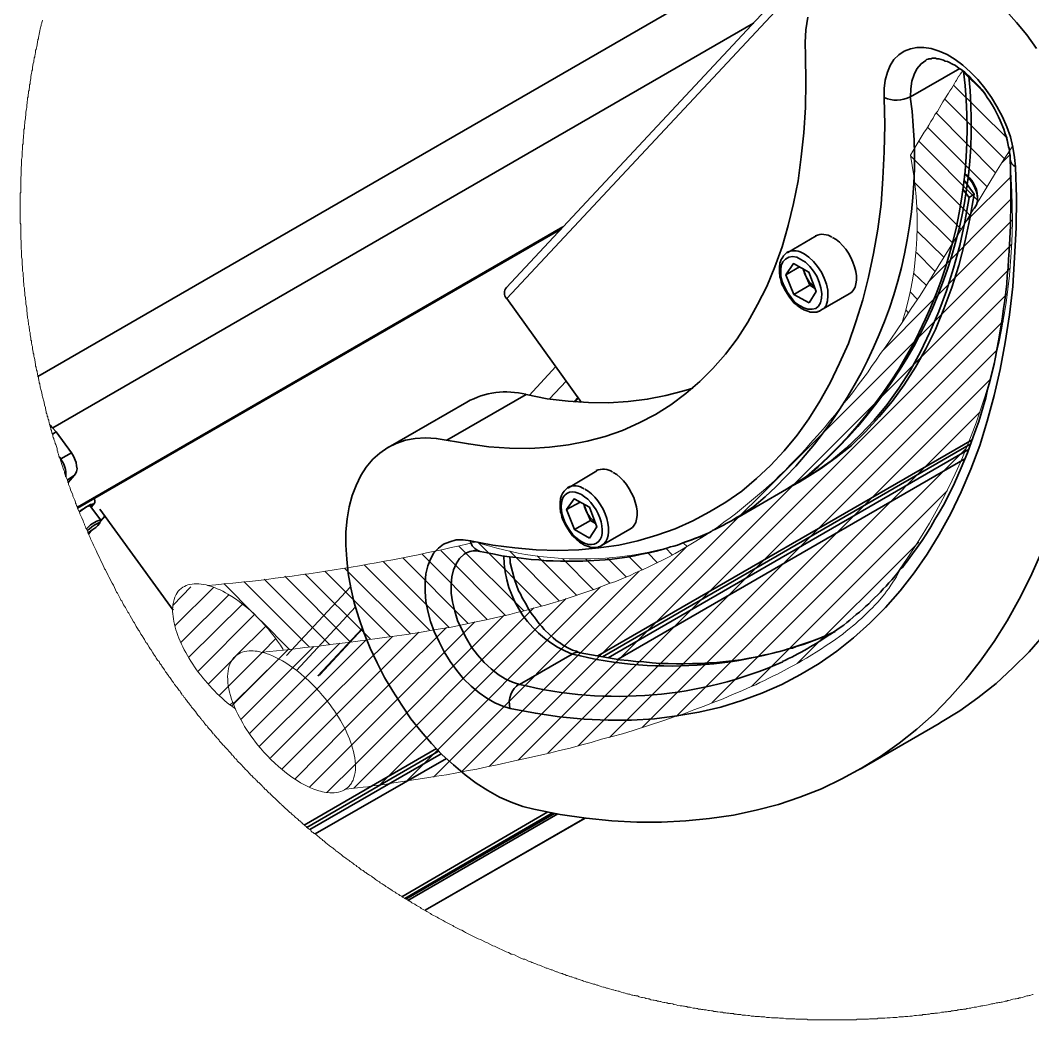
# Model space of a CAD drawing. Header units: feet. Extents: x -12372 to 90117, y -14865 to 4121.
# Drawn here: x -186.4 to -174.95, y 43.76 to 55.07 of the extents above; entities that cross this region are included whole.
import ezdxf

# ---------------------------------------------------------------- set-up
doc = ezdxf.new("R2010")
doc.units = ezdxf.units.FT
doc.header["$MEASUREMENT"] = 0
for name, color, linetype in [('PDF_0', 7, 'Continuous'), ('PDF_Ediciones', 1, 'Continuous'), ('PDF_PV wires', 7, 'Continuous')]:
    doc.layers.add(name, color=color, linetype=linetype)

msp = doc.modelspace()

# ---------------------------------------------------------------- linework, layer by layer
at = {"layer": 'PDF_0', "color": 8, "lineweight": 35, "true_color": 0x7f7f7f}
for points in [[(-186.205, 51.044), (-177.133, 56.283)], [(-186.036, 50.464), (-178.108, 55.039)], [(-176.158, 54.623), (-176.158, 54.618), (-176.211, 54.581), (-176.258, 54.523), (-176.29, 54.46), (-176.316, 54.386), (-176.327, 54.296), (-176.332, 54.207), (-175.773, 54.528)], [(-185.757, 49.563), (-180.264, 52.736)], [(-180.343, 51.155), (-180.644, 50.828)], [(-180.227, 50.991), (-180.417, 50.791)], [(-180.096, 50.807), (-180.138, 50.759)], [(-179.816, 47.871), (-175.647, 50.28)], [(-179.637, 47.845), (-175.715, 50.111)], [(-185.567, 49.663), (-185.572, 49.663)], [(-185.735, 49.516), (-185.714, 49.531), (-185.672, 49.558), (-185.635, 49.579), (-185.609, 49.595), (-185.588, 49.6), (-185.577, 49.6), (-185.583, 49.589), (-185.598, 49.568), (-185.604, 49.563)], [(-185.446, 49.463), (-185.498, 49.405)], [(-185.598, 49.299), (-185.635, 49.263)], [(-182.668, 48.662), (-183.39, 47.887)], [(-182.61, 48.435), (-183.279, 47.718)], [(-182.536, 48.193), (-183.037, 47.655)], [(-183.163, 45.942), (-181.666, 46.806)], [(-183.068, 45.868), (-181.582, 46.722)], [(-182.051, 45.135), (-180.38, 46.105)], [(-182.041, 45.13), (-180.359, 46.1)], [(-182.019, 45.114), (-180.322, 46.095)], [(-181.824, 45.004), (-180.017, 46.047)]]:
    msp.add_lwpolyline(points, dxfattribs=at)
at = {"layer": 'PDF_0', "lineweight": 35}
for points in [[(-180.904, 51.924, -0.350253), (-180.902, 52.051), (-177.487, 55.709)], [(-175.723, 53.341, -0.249137), (-175.573, 53.079), (-175.573, 53.047)], [(-177.471, 52.077), (-177.518, 52.188), (-177.544, 52.262, 0.056674), (-177.522, 52.193, 0.131669), (-177.411, 52.051)], [(-182.241, 50.238), (-181.35, 50.754, -0.186905), (-180.683, 50.842)], [(-179.953, 49.415), (-180.001, 49.526), (-180.027, 49.6, 0.056674), (-180.005, 49.531, 0.131742), (-179.894, 49.39)], [(-178.578, 49.294), (-178.614, 49.273), (-178.657, 49.257), (-178.73, 49.226), (-178.773, 49.21), (-178.81, 49.194), (-178.889, 49.168), (-178.968, 49.136), (-179.01, 49.125), (-179.047, 49.115), (-179.089, 49.099), (-179.126, 49.089), (-179.21, 49.068), (-179.289, 49.046), (-179.373, 49.031), (-179.453, 49.015), (-179.537, 48.999), (-179.706, 48.978), (-179.785, 48.967), (-180.038, 48.952), (-180.291, 48.952), (-180.375, 48.957), (-180.454, 48.957), (-180.538, 48.967), (-180.623, 48.973), (-180.791, 48.994), (-180.87, 49.004), (-180.955, 49.015), (-181.039, 49.031), (-181.118, 49.046), (-181.202, 49.062, 0.205258), (-181.355, 49.046)]]:
    msp.add_lwpolyline(points, format="xyb", dxfattribs=at)
for points in [[(-180.053, 50.749), (-180.897, 51.924), (-177.481, 55.582), (-177.381, 55.44)], [(-175.246, 55.182), (-175.13, 55.05), (-175.014, 54.908), (-174.904, 54.755)], [(-174.851, 49.046), (-174.972, 48.778), (-175.099, 48.525), (-175.236, 48.277), (-175.383, 48.045), (-175.542, 47.824), (-175.705, 47.613), (-175.884, 47.412), (-176.063, 47.228), (-176.258, 47.054), (-176.459, 46.896), (-176.67, 46.743), (-176.886, 46.611), (-177.107, 46.49), (-177.339, 46.379), (-177.581, 46.284), (-177.824, 46.2), (-178.077, 46.137), (-178.335, 46.079), (-178.604, 46.042), (-178.873, 46.016), (-179.147, 46), (-179.426, 46), (-179.711, 46.016), (-180.001, 46.047), (-180.296, 46.089), (-180.591, 46.147), (-180.718, 46.179), (-180.849, 46.227), (-180.981, 46.284), (-181.113, 46.358), (-181.245, 46.443), (-181.371, 46.537), (-181.503, 46.648), (-181.629, 46.764), (-181.751, 46.891), (-181.867, 47.028), (-181.983, 47.17), (-182.088, 47.323), (-182.188, 47.481), (-182.283, 47.639), (-182.367, 47.802), (-182.446, 47.971), (-182.515, 48.145), (-182.573, 48.314), (-182.626, 48.482), (-182.663, 48.651), (-182.694, 48.815), (-182.71, 48.978), (-182.721, 49.136), (-182.721, 49.284), (-182.705, 49.431), (-182.684, 49.568), (-182.647, 49.695), (-182.605, 49.811), (-182.552, 49.921), (-182.489, 50.016), (-182.415, 50.106), (-182.336, 50.174), (-182.246, 50.238), (-182.151, 50.285), (-182.046, 50.322), (-181.935, 50.343), (-181.819, 50.348), (-181.698, 50.343), (-181.334, 50.28), (-181.102, 50.248), (-180.87, 50.232), (-180.639, 50.227), (-180.417, 50.243), (-180.201, 50.269), (-179.99, 50.311), (-179.785, 50.364), (-179.59, 50.433), (-179.4, 50.517), (-179.215, 50.612), (-179.041, 50.723), (-178.873, 50.849), (-178.715, 50.986), (-178.567, 51.134), (-178.425, 51.297), (-178.293, 51.471), (-178.172, 51.656), (-178.061, 51.856), (-177.956, 52.061), (-177.866, 52.283), (-177.782, 52.509), (-177.713, 52.752), (-177.655, 53), (-177.602, 53.258), (-177.566, 53.527), (-177.539, 53.801), (-177.518, 54.085), (-177.513, 54.375), (-177.518, 54.67), (-177.523, 54.823), (-177.513, 54.966), (-177.492, 55.108)], [(-176.158, 54.623), (-176.148, 54.628), (-176.132, 54.634), (-176.121, 54.639), (-176.095, 54.639), (-176.084, 54.644), (-176.048, 54.644), (-176.032, 54.639), (-176.011, 54.639), (-175.984, 54.628), (-175.958, 54.623), (-175.937, 54.612), (-175.911, 54.607), (-175.889, 54.597), (-175.863, 54.581), (-175.821, 54.56), (-175.779, 54.528), (-175.758, 54.518), (-175.715, 54.486), (-175.679, 54.449), (-175.658, 54.433), (-175.626, 54.396), (-175.552, 54.323), (-175.52, 54.286), (-175.489, 54.244), (-175.462, 54.201), (-175.431, 54.159), (-175.405, 54.117), (-175.378, 54.07), (-175.357, 54.027), (-175.336, 53.98), (-175.315, 53.938), (-175.273, 53.843), (-175.257, 53.79), (-175.241, 53.743), (-175.236, 53.722), (-175.22, 53.643), (-175.215, 53.622), (-175.209, 53.595), (-175.209, 53.569), (-175.204, 53.542), (-175.204, 53.495), (-175.199, 53.4), (-175.199, 53.305), (-175.194, 53.21), (-175.194, 52.931), (-175.199, 52.836), (-175.199, 52.747), (-175.215, 52.462), (-175.22, 52.372), (-175.225, 52.277), (-175.236, 52.183), (-175.241, 52.093), (-175.262, 51.903), (-175.278, 51.814), (-175.289, 51.719), (-175.304, 51.629), (-175.32, 51.534), (-175.336, 51.445), (-175.352, 51.35), (-175.368, 51.26), (-175.389, 51.165), (-175.431, 50.986), (-175.457, 50.897), (-175.478, 50.802), (-175.557, 50.533), (-175.589, 50.443), (-175.621, 50.359), (-175.684, 50.18), (-175.758, 50.011), (-175.795, 49.921), (-175.831, 49.837), (-175.916, 49.668), (-175.958, 49.589), (-176.005, 49.505), (-176.053, 49.426), (-176.1, 49.342), (-176.148, 49.263), (-176.2, 49.189), (-176.253, 49.11), (-176.306, 49.036), (-176.337, 48.994), (-176.364, 48.957), (-176.395, 48.92), (-176.422, 48.883), (-176.453, 48.851), (-176.48, 48.815), (-176.543, 48.741), (-176.575, 48.709), (-176.606, 48.672), (-176.638, 48.641), (-176.67, 48.604), (-176.701, 48.572), (-176.738, 48.54), (-176.77, 48.504), (-176.801, 48.472), (-176.838, 48.44), (-176.87, 48.409), (-176.907, 48.377), (-176.944, 48.351), (-177.017, 48.287), (-177.049, 48.261), (-177.086, 48.229), (-177.128, 48.203), (-177.239, 48.124)], [(-175.742, 53.168), (-175.668, 53.068), (-175.715, 52.794), (-175.773, 52.525), (-175.842, 52.267), (-175.921, 52.014), (-176.011, 51.777), (-176.111, 51.545), (-176.216, 51.323), (-176.332, 51.113), (-176.464, 50.912), (-176.596, 50.728), (-176.743, 50.549), (-176.896, 50.385), (-177.06, 50.232), (-177.228, 50.09), (-177.407, 49.964), (-177.592, 49.848), (-177.66, 49.811)], [(-175.61, 53.105), (-175.726, 53.268)], [(-175.668, 53.068), (-175.61, 53.105), (-175.658, 52.826), (-175.715, 52.562), (-175.784, 52.299), (-175.863, 52.051), (-175.953, 51.808), (-176.048, 51.576), (-176.158, 51.355), (-176.274, 51.15), (-176.401, 50.949), (-176.538, 50.759), (-176.685, 50.586), (-176.838, 50.417), (-176.996, 50.264), (-177.17, 50.127), (-177.349, 50), (-177.529, 49.885), (-177.587, 49.853)], [(-180.28, 52.715), (-185.757, 49.552)], [(-177.023, 51.977), (-177.344, 51.793), (-177.36, 51.782), (-177.365, 51.782), (-177.371, 51.777), (-177.381, 51.777), (-177.386, 51.771), (-177.465, 51.771), (-177.481, 51.777), (-177.492, 51.782), (-177.539, 51.798), (-177.55, 51.803), (-177.566, 51.814), (-177.576, 51.819), (-177.587, 51.829), (-177.602, 51.84), (-177.613, 51.845), (-177.624, 51.856), (-177.65, 51.877), (-177.671, 51.903), (-177.687, 51.924), (-177.708, 51.951), (-177.755, 52.03), (-177.766, 52.056), (-177.782, 52.082), (-177.792, 52.114), (-177.797, 52.14), (-177.808, 52.172), (-177.808, 52.188), (-177.813, 52.204), (-177.813, 52.293), (-177.808, 52.309), (-177.808, 52.325), (-177.797, 52.357), (-177.792, 52.367), (-177.782, 52.383), (-177.776, 52.393), (-177.766, 52.409), (-177.729, 52.446), (-177.718, 52.446), (-177.397, 52.636)], [(-177.74, 52.193), (-177.587, 52.283)], [(-177.65, 51.972), (-177.471, 52.077), (-177.413, 52.04)], [(-181.577, 50.322), (-180.681, 50.839), (-180.443, 50.791), (-180.206, 50.765), (-179.974, 50.749), (-179.748, 50.744), (-179.526, 50.759), (-179.31, 50.786), (-179.099, 50.828), (-178.894, 50.881), (-178.794, 50.912)], [(-180.09, 50.802), (-180.132, 50.754)], [(-186.068, 50.491), (-186.041, 50.464), (-185.999, 50.417), (-186.041, 50.391)], [(-185.825, 50.18), (-185.999, 50.417)], [(-179.869, 47.882), (-175.631, 50.327)], [(-179.753, 47.86), (-175.668, 50.222)], [(-185.872, 49.874), (-185.793, 49.921), (-185.778, 49.942), (-185.767, 49.969), (-185.762, 50), (-185.767, 50.032), (-185.772, 50.069), (-185.804, 50.143), (-185.825, 50.18), (-185.946, 50.111), (-185.962, 50.132)], [(-179.505, 49.315), (-179.827, 49.131), (-179.843, 49.12), (-179.848, 49.12), (-179.853, 49.115), (-179.864, 49.115), (-179.869, 49.11), (-179.948, 49.11), (-179.964, 49.115), (-179.974, 49.12), (-180.022, 49.136), (-180.032, 49.141), (-180.048, 49.152), (-180.059, 49.157), (-180.075, 49.168), (-180.096, 49.189), (-180.106, 49.194), (-180.154, 49.241), (-180.169, 49.263), (-180.19, 49.289), (-180.238, 49.368), (-180.248, 49.394), (-180.264, 49.421), (-180.275, 49.452), (-180.28, 49.484), (-180.291, 49.51), (-180.291, 49.526), (-180.296, 49.542), (-180.296, 49.631), (-180.291, 49.647), (-180.291, 49.663), (-180.28, 49.695), (-180.275, 49.705), (-180.27, 49.721), (-180.259, 49.732), (-180.248, 49.747), (-180.212, 49.784), (-180.201, 49.784), (-179.879, 49.974)], [(-185.862, 49.842), (-185.793, 49.921)], [(-177.508, 49.911), (-177.566, 49.874), (-177.734, 49.769), (-178.33, 49.421)], [(-185.567, 49.663), (-185.567, 49.653), (-185.562, 49.647), (-185.562, 49.616), (-185.567, 49.605), (-185.572, 49.6), (-185.572, 49.595), (-185.604, 49.563)], [(-180.222, 49.537), (-180.069, 49.621)], [(-185.735, 49.51), (-185.662, 49.563), (-185.63, 49.579), (-185.604, 49.589), (-185.593, 49.589), (-185.593, 49.584), (-185.604, 49.568)], [(-185.619, 49.584), (-185.498, 49.421), (-185.498, 49.415), (-185.504, 49.384), (-185.514, 49.389), (-185.53, 49.378), (-185.562, 49.363), (-185.593, 49.342), (-185.625, 49.315), (-185.646, 49.299)], [(-185.504, 49.542), (-184.676, 48.398)], [(-185.656, 49.321), (-185.641, 49.336), (-185.609, 49.363), (-185.572, 49.389), (-185.54, 49.405), (-185.514, 49.415), (-185.498, 49.421)], [(-185.446, 49.463), (-185.498, 49.405)], [(-180.132, 49.31), (-179.953, 49.415), (-179.895, 49.378)], [(-185.504, 49.384), (-185.509, 49.378), (-185.525, 49.357), (-185.551, 49.336), (-185.583, 49.31), (-185.614, 49.289), (-185.641, 49.278)], [(-185.598, 49.305), (-185.63, 49.263)], [(-177.197, 48.15), (-177.281, 48.113), (-177.323, 48.098), (-177.365, 48.077), (-177.534, 48.013), (-177.624, 47.987), (-177.666, 47.971), (-177.713, 47.961), (-177.755, 47.945), (-177.797, 47.934), (-177.845, 47.924), (-177.887, 47.913), (-177.935, 47.903), (-177.977, 47.892), (-178.024, 47.882), (-178.066, 47.871), (-178.156, 47.855), (-178.251, 47.839), (-178.52, 47.808), (-178.614, 47.802), (-178.704, 47.797), (-178.799, 47.797), (-178.889, 47.792), (-178.978, 47.792), (-179.073, 47.797), (-179.163, 47.797), (-179.252, 47.802), (-179.347, 47.813), (-179.437, 47.818), (-179.526, 47.829), (-179.621, 47.839), (-180.069, 47.918), (-180.09, 47.924), (-180.111, 47.934), (-180.154, 47.945), (-180.217, 47.976), (-180.233, 47.987), (-180.254, 47.998), (-180.27, 48.008), (-180.291, 48.024), (-180.306, 48.034), (-180.343, 48.061), (-180.375, 48.087), (-180.412, 48.119), (-180.475, 48.182), (-180.501, 48.214), (-180.533, 48.245), (-180.586, 48.319), (-180.612, 48.351), (-180.639, 48.388), (-180.66, 48.424), (-180.681, 48.467), (-180.723, 48.54), (-180.744, 48.583), (-180.765, 48.619), (-180.812, 48.746), (-180.86, 48.936), (-180.86, 48.962), (-180.865, 49.004)], [(-182.531, 48.187), (-183.01, 47.671), (-183.016, 47.671), (-183.037, 47.655)], [(-174.814, 48.129), (-174.988, 47.929), (-175.173, 47.745), (-175.362, 47.571), (-175.568, 47.407), (-175.773, 47.26), (-175.99, 47.128), (-176.005, 47.117), (-176.901, 46.601)], [(-180.159, 47.903), (-180.754, 47.56)], [(-183.19, 45.968), (-181.693, 46.833)], [(-183.126, 45.916), (-181.64, 46.775)], [(-182.088, 45.157), (-180.433, 46.116)], [(-180.011, 46.047), (-181.824, 45.004)]]:
    msp.add_lwpolyline(points, dxfattribs=at)
at = {"layer": 'PDF_0', "lineweight": 18}
msp.add_lwpolyline([(-174.941, 44.05), (-174.951, 44.05), (-174.967, 44.044), (-174.978, 44.039), (-174.988, 44.039), (-174.999, 44.034), (-175.014, 44.034), (-175.036, 44.029), (-175.062, 44.018), (-175.083, 44.013), (-175.099, 44.013), (-175.109, 44.007), (-175.12, 44.007), (-175.136, 44.002), (-175.146, 44.002), (-175.173, 43.997), (-175.194, 43.992), (-175.204, 43.986), (-175.22, 43.981), (-175.231, 43.981), (-175.241, 43.976), (-175.257, 43.976), (-175.267, 43.971), (-175.294, 43.965), (-175.304, 43.965), (-175.315, 43.96), (-175.331, 43.96), (-175.341, 43.955), (-175.362, 43.955), (-175.378, 43.949), (-175.389, 43.949), (-175.399, 43.944), (-175.415, 43.944), (-175.436, 43.939), (-175.452, 43.934), (-175.489, 43.928), (-175.51, 43.923), (-175.526, 43.923), (-175.536, 43.918), (-175.547, 43.918), (-175.563, 43.913), (-175.584, 43.907), (-175.61, 43.907), (-175.631, 43.902), (-175.647, 43.897), (-175.668, 43.897), (-175.684, 43.892), (-175.694, 43.892), (-175.705, 43.886), (-175.731, 43.886), (-175.742, 43.881), (-175.768, 43.881), (-175.779, 43.876), (-175.795, 43.876), (-175.805, 43.87), (-175.831, 43.87), (-175.842, 43.865), (-175.868, 43.865), (-175.879, 43.86), (-175.905, 43.86), (-175.916, 43.855), (-175.942, 43.855), (-175.953, 43.849), (-175.979, 43.849), (-176, 43.844), (-176.026, 43.839), (-176.053, 43.839), (-176.063, 43.834), (-176.1, 43.834), (-176.116, 43.828), (-176.137, 43.828), (-176.153, 43.823), (-176.19, 43.823), (-176.2, 43.818), (-176.237, 43.818), (-176.264, 43.812), (-176.285, 43.812), (-176.311, 43.807), (-176.337, 43.807), (-176.359, 43.802), (-176.395, 43.802), (-176.411, 43.797), (-176.459, 43.797), (-176.485, 43.791), (-176.532, 43.791), (-176.559, 43.786), (-176.596, 43.786), (-176.622, 43.781), (-176.696, 43.781), (-176.706, 43.776), (-176.796, 43.776), (-176.807, 43.77), (-176.933, 43.77), (-176.944, 43.765), (-177.492, 43.765), (-177.502, 43.77), (-177.629, 43.77), (-177.639, 43.776), (-177.74, 43.776), (-177.766, 43.781), (-177.813, 43.781), (-177.829, 43.786), (-177.903, 43.786), (-177.924, 43.791), (-177.961, 43.791), (-177.977, 43.797), (-178.024, 43.797), (-178.04, 43.802), (-178.087, 43.802), (-178.098, 43.807), (-178.135, 43.807), (-178.151, 43.812), (-178.172, 43.812), (-178.198, 43.818), (-178.235, 43.818), (-178.251, 43.823), (-178.288, 43.823), (-178.298, 43.828), (-178.325, 43.828), (-178.335, 43.834), (-178.372, 43.834), (-178.383, 43.839), (-178.409, 43.839), (-178.419, 43.844), (-178.446, 43.844), (-178.456, 43.849), (-178.483, 43.849), (-178.509, 43.855), (-178.52, 43.855), (-178.53, 43.86), (-178.557, 43.86), (-178.567, 43.865), (-178.583, 43.865), (-178.604, 43.87), (-178.62, 43.87), (-178.641, 43.876), (-178.667, 43.876), (-178.678, 43.881), (-178.694, 43.881), (-178.704, 43.886), (-178.73, 43.886), (-178.741, 43.892), (-178.752, 43.892), (-178.767, 43.897), (-178.788, 43.897), (-178.815, 43.902), (-178.825, 43.907), (-178.852, 43.907), (-178.862, 43.913), (-178.878, 43.913), (-178.889, 43.918), (-178.899, 43.918), (-178.915, 43.923), (-178.936, 43.923), (-178.962, 43.928), (-178.983, 43.934), (-179.01, 43.939), (-179.02, 43.944), (-179.047, 43.949), (-179.073, 43.949), (-179.084, 43.955), (-179.094, 43.955), (-179.11, 43.96), (-179.12, 43.96), (-179.142, 43.965), (-179.157, 43.971), (-179.168, 43.971), (-179.178, 43.976), (-179.194, 43.976), (-179.205, 43.981), (-179.215, 43.981), (-179.231, 43.986), (-179.242, 43.986), (-179.268, 43.992), (-179.289, 44.002), (-179.3, 44.002), (-179.316, 44.007), (-179.326, 44.007), (-179.337, 44.013), (-179.363, 44.018), (-179.373, 44.018), (-179.4, 44.023), (-179.421, 44.034), (-179.437, 44.034), (-179.447, 44.039), (-179.458, 44.039), (-179.474, 44.044), (-179.484, 44.044), (-179.505, 44.055), (-179.521, 44.055), (-179.532, 44.06), (-179.542, 44.06), (-179.558, 44.065), (-179.569, 44.071), (-179.579, 44.071), (-179.605, 44.076), (-179.626, 44.087), (-179.637, 44.087), (-179.653, 44.092), (-179.663, 44.097), (-179.674, 44.097), (-179.69, 44.102), (-179.7, 44.102), (-179.711, 44.108), (-179.737, 44.113), (-179.758, 44.123), (-179.769, 44.123), (-179.785, 44.129), (-179.795, 44.134), (-179.806, 44.134), (-179.822, 44.139), (-179.843, 44.145), (-179.853, 44.15), (-179.869, 44.155), (-179.879, 44.155), (-179.901, 44.166), (-179.916, 44.166), (-179.964, 44.181), (-179.985, 44.192), (-179.995, 44.192), (-180.011, 44.197), (-180.032, 44.202), (-180.043, 44.208), (-180.059, 44.213), (-180.069, 44.218), (-180.09, 44.224), (-180.106, 44.229), (-180.117, 44.234), (-180.127, 44.234), (-180.138, 44.239), (-180.154, 44.245), (-180.164, 44.25), (-180.175, 44.25), (-180.185, 44.255), (-180.212, 44.266), (-180.222, 44.266), (-180.243, 44.276), (-180.259, 44.282), (-180.27, 44.287), (-180.28, 44.287), (-180.291, 44.292), (-180.306, 44.297), (-180.328, 44.308), (-180.338, 44.308), (-180.364, 44.318), (-180.386, 44.329), (-180.396, 44.329), (-180.407, 44.334), (-180.422, 44.34), (-180.443, 44.35), (-180.454, 44.35), (-180.47, 44.355), (-180.501, 44.371), (-180.528, 44.382), (-180.549, 44.387), (-180.57, 44.398), (-180.586, 44.403), (-180.607, 44.413), (-180.617, 44.413), (-180.628, 44.419), (-180.644, 44.424), (-180.696, 44.45), (-180.712, 44.45), (-180.754, 44.471), (-180.77, 44.477), (-180.812, 44.498), (-180.839, 44.508), (-180.849, 44.508), (-180.881, 44.524), (-180.907, 44.535), (-180.96, 44.561), (-180.976, 44.566), (-181.039, 44.598), (-181.055, 44.603), (-181.118, 44.635), (-181.134, 44.64), (-181.197, 44.672), (-181.224, 44.682), (-181.297, 44.719), (-181.313, 44.724), (-181.366, 44.751), (-181.376, 44.761), (-181.408, 44.777), (-181.424, 44.782), (-181.498, 44.819), (-181.508, 44.83), (-181.529, 44.84), (-181.545, 44.846), (-181.598, 44.872), (-181.619, 44.888), (-181.672, 44.914), (-181.687, 44.925), (-181.751, 44.956), (-181.761, 44.967), (-181.803, 44.988), (-181.814, 44.998), (-181.867, 45.025), (-181.877, 45.035), (-181.919, 45.056), (-181.94, 45.072), (-181.972, 45.088), (-181.983, 45.099), (-182.004, 45.109), (-182.019, 45.114), (-182.019, 45.12), (-182.051, 45.135), (-182.056, 45.141), (-182.088, 45.157), (-182.088, 45.162), (-182.109, 45.172), (-182.12, 45.183), (-182.151, 45.199), (-182.162, 45.209), (-182.193, 45.225), (-182.214, 45.241), (-182.225, 45.246), (-182.246, 45.262), (-182.267, 45.272), (-182.278, 45.283), (-182.299, 45.294), (-182.309, 45.304), (-182.33, 45.315), (-182.341, 45.325), (-182.362, 45.336), (-182.373, 45.346), (-182.383, 45.352), (-182.399, 45.367), (-182.42, 45.378), (-182.431, 45.388), (-182.452, 45.399), (-182.462, 45.41), (-182.483, 45.42), (-182.494, 45.431), (-182.504, 45.436), (-182.525, 45.452), (-182.547, 45.462), (-182.573, 45.489), (-182.594, 45.499), (-182.605, 45.51), (-182.626, 45.52), (-182.636, 45.531), (-182.657, 45.547), (-182.663, 45.552), (-182.673, 45.557), (-182.684, 45.568), (-182.694, 45.573), (-182.705, 45.583), (-182.715, 45.589), (-182.736, 45.605), (-182.747, 45.61), (-182.773, 45.636), (-182.784, 45.641), (-182.805, 45.657), (-182.815, 45.663), (-182.826, 45.673), (-182.836, 45.678), (-182.842, 45.689), (-182.852, 45.694), (-182.863, 45.705), (-182.873, 45.71), (-182.894, 45.726), (-182.905, 45.731), (-182.931, 45.757), (-182.942, 45.763), (-182.968, 45.789), (-182.979, 45.794), (-182.989, 45.805), (-183.01, 45.821), (-183.026, 45.836), (-183.037, 45.842), (-183.047, 45.852), (-183.068, 45.868), (-183.079, 45.873), (-183.089, 45.884), (-183.1, 45.889), (-183.111, 45.9), (-183.116, 45.91), (-183.126, 45.916), (-183.132, 45.921), (-183.142, 45.926), (-183.153, 45.937), (-183.163, 45.942), (-183.169, 45.952), (-183.179, 45.958), (-183.195, 45.974), (-183.205, 45.979), (-183.216, 45.989), (-183.221, 46), (-183.232, 46.005), (-183.242, 46.016), (-183.253, 46.021), (-183.258, 46.031), (-183.269, 46.037), (-183.279, 46.047), (-183.29, 46.053), (-183.3, 46.063), (-183.306, 46.074), (-183.316, 46.079), (-183.327, 46.089), (-183.337, 46.095), (-183.342, 46.105), (-183.353, 46.111), (-183.39, 46.147), (-183.4, 46.153), (-183.437, 46.19), (-183.448, 46.195), (-183.453, 46.205), (-183.464, 46.211), (-183.527, 46.274), (-183.537, 46.279), (-183.548, 46.29), (-183.553, 46.3), (-183.574, 46.316), (-183.58, 46.327), (-183.59, 46.332), (-183.627, 46.369), (-183.638, 46.374), (-183.643, 46.385), (-183.653, 46.395), (-183.664, 46.4), (-183.669, 46.411), (-183.706, 46.448), (-183.717, 46.453), (-183.722, 46.464), (-183.733, 46.474), (-183.743, 46.48), (-183.748, 46.49), (-183.769, 46.506), (-183.775, 46.516), (-183.785, 46.527), (-183.796, 46.532), (-183.812, 46.553), (-183.838, 46.58), (-183.843, 46.59), (-183.854, 46.595), (-183.87, 46.617), (-183.88, 46.622), (-183.906, 46.653), (-183.949, 46.696), (-183.954, 46.706), (-183.964, 46.717), (-183.975, 46.722), (-183.98, 46.733), (-183.991, 46.743), (-183.996, 46.754), (-184.007, 46.759), (-184.022, 46.78), (-184.038, 46.796), (-184.065, 46.827), (-184.091, 46.854), (-184.096, 46.864), (-184.107, 46.87), (-184.117, 46.88), (-184.123, 46.891), (-184.149, 46.917), (-184.154, 46.928), (-184.165, 46.938), (-184.17, 46.949), (-184.181, 46.954), (-184.196, 46.975), (-184.207, 46.986), (-184.212, 46.996), (-184.223, 47.001), (-184.244, 47.033), (-184.27, 47.059), (-184.286, 47.08), (-184.291, 47.091), (-184.302, 47.096), (-184.307, 47.107), (-184.318, 47.117), (-184.323, 47.128), (-184.333, 47.138), (-184.339, 47.149), (-184.349, 47.154), (-184.354, 47.165), (-184.365, 47.175), (-184.37, 47.186), (-184.397, 47.212), (-184.402, 47.223), (-184.412, 47.233), (-184.423, 47.254), (-184.434, 47.265), (-184.439, 47.275), (-184.449, 47.281), (-184.455, 47.291), (-184.465, 47.302), (-184.47, 47.312), (-184.481, 47.323), (-184.486, 47.333), (-184.502, 47.349), (-184.507, 47.36), (-184.523, 47.381), (-184.534, 47.391), (-184.539, 47.402), (-184.55, 47.412), (-184.56, 47.434), (-184.571, 47.439), (-184.576, 47.449), (-184.592, 47.47), (-184.597, 47.481), (-184.607, 47.492), (-184.623, 47.513), (-184.629, 47.523), (-184.634, 47.528), (-184.66, 47.56), (-184.671, 47.581), (-184.681, 47.592), (-184.702, 47.623), (-184.708, 47.634), (-184.723, 47.65), (-184.729, 47.66), (-184.739, 47.671), (-184.75, 47.692), (-184.76, 47.702), (-184.771, 47.723), (-184.803, 47.766), (-184.808, 47.776), (-184.824, 47.797), (-184.834, 47.818), (-184.85, 47.834), (-184.866, 47.855), (-184.876, 47.876), (-184.887, 47.887), (-184.903, 47.918), (-184.924, 47.95), (-184.934, 47.961), (-184.945, 47.982), (-184.966, 48.013), (-184.971, 48.024), (-184.982, 48.034), (-184.998, 48.066), (-185.008, 48.077), (-185.024, 48.108), (-185.04, 48.129), (-185.056, 48.161), (-185.066, 48.171), (-185.077, 48.193), (-185.092, 48.214), (-185.113, 48.256), (-185.124, 48.266), (-185.145, 48.309), (-185.161, 48.335), (-185.177, 48.366), (-185.187, 48.377), (-185.214, 48.43), (-185.235, 48.461), (-185.256, 48.504), (-185.266, 48.514), (-185.272, 48.525), (-185.277, 48.54), (-185.303, 48.593), (-185.314, 48.604), (-185.34, 48.656), (-185.351, 48.683), (-185.366, 48.704), (-185.403, 48.778), (-185.409, 48.793), (-185.44, 48.857), (-185.451, 48.867), (-185.456, 48.878), (-185.467, 48.904), (-185.498, 48.967), (-185.504, 48.983), (-185.54, 49.057), (-185.546, 49.073), (-185.577, 49.136), (-185.583, 49.152), (-185.609, 49.205), (-185.614, 49.22), (-185.63, 49.252), (-185.63, 49.263), (-185.635, 49.263), (-185.635, 49.268), (-185.641, 49.278), (-185.641, 49.284), (-185.646, 49.299), (-185.656, 49.321), (-185.662, 49.326), (-185.667, 49.342), (-185.677, 49.363), (-185.677, 49.373), (-185.688, 49.394), (-185.693, 49.41), (-185.709, 49.442), (-185.72, 49.468), (-185.73, 49.489), (-185.735, 49.51), (-185.735, 49.516), (-185.741, 49.521), (-185.757, 49.552), (-185.757, 49.563), (-185.767, 49.584), (-185.772, 49.6), (-185.778, 49.61), (-185.778, 49.621), (-185.788, 49.642), (-185.793, 49.658), (-185.809, 49.689), (-185.809, 49.7), (-185.815, 49.716), (-185.836, 49.758), (-185.841, 49.784), (-185.851, 49.805), (-185.857, 49.821), (-185.857, 49.832), (-185.862, 49.842), (-185.867, 49.848), (-185.872, 49.874), (-185.888, 49.906), (-185.899, 49.942), (-185.904, 49.953), (-185.904, 49.969), (-185.915, 49.99), (-185.925, 50.027), (-185.936, 50.048), (-185.957, 50.122), (-185.967, 50.143), (-185.973, 50.164), (-185.978, 50.18), (-185.978, 50.19), (-185.988, 50.211), (-185.988, 50.227), (-186.004, 50.275), (-186.01, 50.285), (-186.015, 50.306), (-186.02, 50.322), (-186.025, 50.333), (-186.025, 50.343), (-186.031, 50.354), (-186.036, 50.369), (-186.036, 50.38), (-186.041, 50.391), (-186.041, 50.396), (-186.046, 50.406), (-186.052, 50.433), (-186.057, 50.443), (-186.057, 50.454), (-186.062, 50.464), (-186.068, 50.48), (-186.068, 50.491), (-186.073, 50.501), (-186.078, 50.522), (-186.083, 50.538), (-186.083, 50.549), (-186.089, 50.559), (-186.094, 50.575), (-186.094, 50.586), (-186.099, 50.596), (-186.099, 50.607), (-186.104, 50.622), (-186.11, 50.633), (-186.11, 50.644), (-186.12, 50.68), (-186.12, 50.691), (-186.131, 50.717), (-186.131, 50.728), (-186.136, 50.744), (-186.136, 50.754), (-186.141, 50.775), (-186.147, 50.791), (-186.152, 50.812), (-186.157, 50.828), (-186.157, 50.839), (-186.162, 50.849), (-186.162, 50.86), (-186.168, 50.886), (-186.178, 50.923), (-186.178, 50.933), (-186.183, 50.949), (-186.183, 50.96), (-186.189, 50.97), (-186.189, 50.981), (-186.194, 50.997), (-186.194, 51.007), (-186.199, 51.018), (-186.199, 51.034), (-186.205, 51.044), (-186.205, 51.055), (-186.21, 51.065), (-186.21, 51.076), (-186.215, 51.092), (-186.215, 51.102), (-186.22, 51.113), (-186.22, 51.123), (-186.226, 51.139), (-186.226, 51.15), (-186.231, 51.16), (-186.231, 51.186), (-186.236, 51.197), (-186.236, 51.213), (-186.241, 51.223), (-186.241, 51.234), (-186.247, 51.26), (-186.252, 51.271), (-186.252, 51.297), (-186.257, 51.308), (-186.257, 51.323), (-186.263, 51.334), (-186.268, 51.36), (-186.268, 51.381), (-186.273, 51.397), (-186.273, 51.408), (-186.278, 51.418), (-186.278, 51.445), (-186.284, 51.455), (-186.284, 51.482), (-186.289, 51.492), (-186.294, 51.518), (-186.294, 51.54), (-186.299, 51.555), (-186.299, 51.576), (-186.305, 51.592), (-186.305, 51.613), (-186.31, 51.629), (-186.31, 51.65), (-186.315, 51.666), (-186.315, 51.687), (-186.321, 51.703), (-186.321, 51.713), (-186.326, 51.75), (-186.326, 51.766), (-186.331, 51.777), (-186.331, 51.814), (-186.336, 51.84), (-186.342, 51.861), (-186.342, 51.898), (-186.347, 51.914), (-186.347, 51.935), (-186.352, 51.961), (-186.352, 51.998), (-186.357, 52.009), (-186.357, 52.046), (-186.363, 52.061), (-186.363, 52.098), (-186.368, 52.109), (-186.368, 52.162), (-186.373, 52.172), (-186.373, 52.22), (-186.379, 52.235), (-186.379, 52.283), (-186.384, 52.309), (-186.384, 52.372), (-186.389, 52.393), (-186.389, 52.467), (-186.394, 52.483), (-186.394, 52.583), (-186.4, 52.594), (-186.4, 52.768), (-186.405, 52.778), (-186.405, 53.116), (-186.4, 53.126), (-186.4, 53.3), (-186.394, 53.316), (-186.394, 53.416), (-186.389, 53.427), (-186.389, 53.5), (-186.384, 53.527), (-186.384, 53.59), (-186.379, 53.611), (-186.379, 53.664), (-186.373, 53.674), (-186.373, 53.727), (-186.368, 53.738), (-186.368, 53.764), (-186.363, 53.801), (-186.363, 53.838), (-186.357, 53.848), (-186.357, 53.885), (-186.352, 53.911), (-186.352, 53.933), (-186.347, 53.959), (-186.347, 53.985), (-186.342, 53.996), (-186.342, 54.033), (-186.336, 54.07), (-186.331, 54.085), (-186.331, 54.122), (-186.326, 54.133), (-186.326, 54.143), (-186.321, 54.18), (-186.321, 54.196), (-186.315, 54.207), (-186.315, 54.233), (-186.31, 54.244), (-186.31, 54.27), (-186.305, 54.28), (-186.305, 54.291), (-186.299, 54.317), (-186.299, 54.344), (-186.294, 54.354), (-186.294, 54.381), (-186.289, 54.391), (-186.284, 54.417), (-186.284, 54.439), (-186.278, 54.475), (-186.273, 54.491), (-186.273, 54.502), (-186.268, 54.512), (-186.268, 54.539), (-186.263, 54.565), (-186.257, 54.586), (-186.252, 54.602), (-186.252, 54.623), (-186.247, 54.639), (-186.247, 54.649), (-186.241, 54.66), (-186.241, 54.67), (-186.236, 54.686), (-186.231, 54.707), (-186.231, 54.734), (-186.226, 54.744), (-186.215, 54.797), (-186.215, 54.808), (-186.21, 54.818), (-186.21, 54.834), (-186.205, 54.844), (-186.205, 54.855), (-186.199, 54.865), (-186.199, 54.881), (-186.194, 54.892), (-186.189, 54.918), (-186.183, 54.955), (-186.178, 54.976), (-186.168, 55.013), (-186.168, 55.024), (-186.162, 55.039), (-186.162, 55.05), (-186.157, 55.061), (-186.152, 55.076)], dxfattribs=at)
at = {"layer": 'PDF_0', "lineweight": 35}
for points in [[(-180.944, 47.312), (-181.034, 47.349), (-181.123, 47.402), (-181.213, 47.465), (-181.303, 47.539), (-181.387, 47.623), (-181.466, 47.718), (-181.54, 47.818), (-181.608, 47.929), (-181.666, 48.04), (-181.719, 48.156), (-181.761, 48.272), (-181.793, 48.388), (-181.814, 48.498), (-181.824, 48.609), (-181.824, 48.714), (-181.814, 48.809), (-181.793, 48.899), (-181.761, 48.978), (-181.724, 49.046), (-181.672, 49.099), (-181.614, 49.147), (-181.545, 49.173), (-181.471, 49.194), (-181.392, 49.194), (-181.308, 49.183), (-181.055, 49.136), (-180.807, 49.104), (-180.565, 49.083), (-180.322, 49.073), (-180.085, 49.083), (-179.858, 49.104), (-179.632, 49.136), (-179.416, 49.183), (-179.2, 49.247), (-178.994, 49.321), (-178.794, 49.41), (-178.604, 49.51), (-178.419, 49.621), (-178.24, 49.747), (-178.072, 49.89), (-177.913, 50.037), (-177.761, 50.201), (-177.613, 50.38), (-177.481, 50.564), (-177.355, 50.765), (-177.239, 50.97), (-177.133, 51.192), (-177.033, 51.418), (-176.949, 51.661), (-176.87, 51.909), (-176.807, 52.167), (-176.749, 52.436), (-176.701, 52.71), (-176.664, 52.994), (-176.643, 53.284), (-176.627, 53.585), (-176.622, 53.89), (-176.627, 54.196), (-176.627, 54.302), (-176.617, 54.396), (-176.59, 54.486), (-176.559, 54.56), (-176.517, 54.628), (-176.464, 54.681), (-176.401, 54.723), (-176.332, 54.75), (-176.258, 54.765), (-176.179, 54.765), (-176.095, 54.755), (-176.005, 54.723), (-175.916, 54.686), (-175.826, 54.628), (-175.737, 54.565), (-175.652, 54.486), (-175.568, 54.402), (-175.489, 54.307), (-175.415, 54.201), (-175.352, 54.096), (-175.289, 53.98), (-175.241, 53.869), (-175.199, 53.753), (-175.173, 53.637), (-175.152, 53.521), (-175.141, 53.416), (-175.13, 53.068), (-175.136, 52.726), (-175.152, 52.388), (-175.173, 52.061), (-175.209, 51.74), (-175.257, 51.429), (-175.315, 51.123), (-175.383, 50.828), (-175.462, 50.538), (-175.547, 50.264), (-175.647, 49.995), (-175.758, 49.737), (-175.874, 49.494), (-176.005, 49.257), (-176.142, 49.031), (-176.29, 48.82), (-176.448, 48.619), (-176.612, 48.43), (-176.791, 48.251), (-176.975, 48.087), (-177.165, 47.934), (-177.365, 47.797), (-177.576, 47.671), (-177.787, 47.56), (-178.014, 47.46), (-178.24, 47.376), (-178.477, 47.302), (-178.725, 47.244), (-178.973, 47.202), (-179.226, 47.17), (-179.489, 47.154), (-179.753, 47.154), (-180.022, 47.165), (-180.301, 47.191), (-180.575, 47.233), (-180.86, 47.286)], [(-177.518, 52.335), (-177.471, 52.288), (-177.429, 52.235), (-177.392, 52.177), (-177.365, 52.109), (-177.344, 52.046), (-177.334, 51.982), (-177.339, 51.93), (-177.349, 51.877), (-177.371, 51.84), (-177.402, 51.814), (-177.444, 51.803), (-177.492, 51.803), (-177.539, 51.819), (-177.587, 51.845), (-177.639, 51.882), (-177.682, 51.935), (-177.724, 51.993), (-177.755, 52.056), (-177.782, 52.119), (-177.797, 52.183), (-177.797, 52.246), (-177.792, 52.299), (-177.776, 52.341), (-177.745, 52.372), (-177.708, 52.393), (-177.666, 52.399), (-177.618, 52.393), (-177.571, 52.367)], [(-177.476, 51.877), (-177.65, 51.972), (-177.74, 52.193), (-177.655, 52.32), (-177.481, 52.225), (-177.397, 52.003)], [(-179.964, 49.215), (-180.132, 49.31), (-180.222, 49.537), (-180.138, 49.658), (-179.964, 49.563), (-179.879, 49.342)]]:
    msp.add_lwpolyline(points, close=True, dxfattribs=at)
at = {"layer": 'PDF_0', "color": 8, "lineweight": 35, "true_color": 0x7f7f7f}
for points in [[(-177.726, 52.45, -0.267161), (-177.534, 52.43), (-177.481, 52.393), (-177.429, 52.346), (-177.381, 52.288), (-177.339, 52.225), (-177.307, 52.156), (-177.281, 52.088), (-177.265, 52.019), (-177.265, 51.956), (-177.27, 51.898), (-177.286, 51.845), (-177.318, 51.808), (-177.344, 51.793)], [(-177.776, 47.813, -0.165191), (-180.754, 47.56), (-180.834, 47.586), (-180.918, 47.623), (-180.997, 47.671), (-181.076, 47.734), (-181.155, 47.808), (-181.229, 47.892), (-181.297, 47.982), (-181.355, 48.077), (-181.408, 48.182), (-181.455, 48.282), (-181.487, 48.388), (-181.513, 48.493), (-181.529, 48.593), (-181.529, 48.688), (-181.519, 48.778), (-181.503, 48.857), (-181.471, 48.925), (-181.434, 48.983), (-181.382, 49.031), (-181.355, 49.046)], [(-180.075, 47.922, 0.187128), (-180.159, 47.903, 0.165191), (-177.181, 48.156)]]:
    msp.add_lwpolyline(points, format="xyb", dxfattribs=at)
for centre, radius, start, end in [((-180.859, 53.846), 5.169, 310.4213, 7.2303), ((-181.457, 53.507), 5.172, 310.4982, 7.7767), ((-175.107, 53.508), 0.0975, 188.042, 248.2965), ((-180.13, 49.618), 0.187, 55.047, 114.8566), ((-181.168, 49.207), 0.145, 187.9431, 254.4544), ((-179.72, 49.034), 1.214, 180.9197, 248.8088)]:
    msp.add_arc(centre, radius, start, end, dxfattribs=at)
at = {"layer": 'PDF_0', "lineweight": 35}
for centre, radius, start, end in [((-180.869, 53.911), 5.227, 310.1649, 5.7954), ((-176.488, 54.504), 0.335, 245.2203, 297.7075), ((-177.326, 52.465), 0.187, 55.047, 114.8456), ((-186.17, 49.935), 0.282, 354.5672, 38.6115), ((-179.808, 49.808), 0.187, 55.036, 114.8511), ((-179.945, 52.222), 3.228, 295.2301, 304.92), ((-179.387, 51.252), 3.792, 295.0708, 304.6069), ((-180.61, 47.352), 0.261, 124.8212, 193.8043)]:
    msp.add_arc(centre, radius, start, end, dxfattribs=at)
at = {"layer": 'PDF_0', "lineweight": 35, "extrusion": (0, 0, -1)}
for centre, major_axis, ratio, start_param, end_param in [((-175.809, 53.155), (-0.184, 0.228), 0.6519, 1.273784, 3.110281), ((-177.19, 52.302), (-0.17, 0.323), 0.560429, 0.663818, 3.155554), ((-179.685, 49.646), (-0.184, 0.329), 0.563865, 0.742878, 3.161852), ((-180.051, 49.439), (0.167, -0.282), 0.575574, -3.141592653589794, 3.141592653589792)]:
    msp.add_ellipse(centre, major_axis=major_axis, ratio=ratio, start_param=start_param, end_param=end_param, dxfattribs=at)
at = {"layer": 'PDF_0', "color": 8, "lineweight": 35, "true_color": 0x7f7f7f, "extrusion": (0, 0, -1)}
msp.add_ellipse((-179.994, 49.455), major_axis=(-0.17, 0.323), ratio=0.560429, start_param=0.663818, end_param=3.155554, dxfattribs=at)
at = {"layer": 'PDF_Ediciones', "color": 7, "lineweight": 9}
for points in [[(-175.742, 54.497), (-175.742, 54.502, -0.178904), (-175.215, 53.6, -0.181923), (-176.457, 48.853)], [(-176.419, 51.669, 0.125894), (-176.332, 53.548), (-176.279, 53.637), (-176.174, 53.806), (-176.148, 53.843), (-176.121, 53.885), (-176.1, 53.927), (-176.074, 53.964), (-176.053, 54.006), (-176.026, 54.043), (-175.984, 54.117), (-175.963, 54.149), (-175.942, 54.186), (-175.9, 54.249), (-175.884, 54.275), (-175.863, 54.307), (-175.831, 54.359), (-175.821, 54.381), (-175.81, 54.391), (-175.789, 54.433), (-175.784, 54.439), (-175.779, 54.449), (-175.773, 54.454), (-175.768, 54.465), (-175.758, 54.475), (-175.758, 54.481), (-175.747, 54.491), (-175.747, 54.497), (-175.742, 54.497), (-175.499, 54.259)]]:
    msp.add_lwpolyline(points, format="xyb", dxfattribs=at)
for points in [[(-175.842, 54.338), (-175.241, 53.743)], [(-175.942, 54.18), (-175.267, 53.506)], [(-176.037, 54.022), (-175.368, 53.347)], [(-176.137, 53.864), (-175.462, 53.189)], [(-176.237, 53.706), (-175.563, 53.031)], [(-176.327, 53.537), (-175.658, 52.868)], [(-176.279, 53.232), (-175.758, 52.71)], [(-176.253, 52.952), (-175.853, 52.552)], [(-176.253, 52.689), (-175.953, 52.393)], [(-176.264, 52.446), (-176.053, 52.235)], [(-176.295, 52.214), (-176.153, 52.077)], [(-176.332, 51.998), (-176.253, 51.919)], [(-176.38, 51.793), (-176.353, 51.761)], [(-181.218, 49.162), (-180.507, 48.446)], [(-178.899, 49.157), (-178.857, 49.12)], [(-178.709, 49.226), (-178.699, 49.215)], [(-181.645, 49.073), (-180.913, 48.34)], [(-181.44, 49.125), (-180.707, 48.393)], [(-180.865, 49.068), (-180.306, 48.504)], [(-179.305, 49.052), (-179.194, 48.936)], [(-179.099, 49.099), (-179.026, 49.025)], [(-182.294, 48.946), (-181.556, 48.208)], [(-182.072, 48.988), (-181.34, 48.251)], [(-181.856, 49.031), (-181.123, 48.298)], [(-180.554, 49.015), (-180.111, 48.567)], [(-180.27, 48.983), (-179.916, 48.63)], [(-180.006, 48.978), (-179.732, 48.704)], [(-179.758, 48.988), (-179.547, 48.778)], [(-179.526, 49.015), (-179.368, 48.857)], [(-182.958, 48.841), (-182.22, 48.103)], [(-182.731, 48.872), (-181.993, 48.135)], [(-182.51, 48.909), (-181.772, 48.171)], [(-184.101, 48.699), (-183.754, 48.351)], [(-183.875, 48.725), (-183.132, 47.982)], [(-183.643, 48.751), (-182.9, 48.008)], [(-183.411, 48.783), (-182.673, 48.04)], [(-183.184, 48.809), (-182.441, 48.071)], [(-183.68, 48.277), (-183.358, 47.955)]]:
    msp.add_lwpolyline(points, dxfattribs=at)
at = {"layer": 'PDF_Ediciones', "lineweight": 9}
for points in [[(-175.173, 53.653), (-175.273, 53.5), (-175.368, 53.347), (-175.747, 52.726), (-176.221, 51.961), (-176.322, 51.814), (-176.417, 51.666), (-176.617, 51.371), (-176.67, 51.302), (-176.717, 51.229), (-176.77, 51.155), (-176.817, 51.086), (-176.923, 50.949), (-176.975, 50.875), (-177.028, 50.807), (-177.081, 50.744), (-177.186, 50.607), (-177.244, 50.543), (-177.297, 50.475), (-177.349, 50.412), (-177.465, 50.285), (-177.518, 50.222), (-177.576, 50.159), (-177.692, 50.043), (-177.75, 49.979), (-177.813, 49.921), (-177.871, 49.863), (-177.929, 49.811), (-177.993, 49.753), (-178.309, 49.489), (-178.372, 49.442), (-178.441, 49.394), (-178.504, 49.347), (-178.641, 49.252), (-178.778, 49.168), (-178.852, 49.125), (-178.92, 49.083), (-178.994, 49.041), (-179.063, 49.004), (-179.284, 48.894), (-179.363, 48.857), (-179.437, 48.825), (-179.511, 48.788), (-179.59, 48.757), (-179.663, 48.725), (-179.742, 48.699), (-179.901, 48.635), (-180.296, 48.504), (-180.375, 48.482), (-180.459, 48.456), (-180.538, 48.435), (-180.623, 48.414), (-180.702, 48.393), (-180.786, 48.372), (-180.865, 48.351), (-180.949, 48.33), (-181.034, 48.314), (-181.113, 48.293), (-181.282, 48.261), (-181.366, 48.24), (-181.529, 48.208), (-181.698, 48.182), (-181.867, 48.15), (-182.03, 48.124), (-182.199, 48.103), (-182.367, 48.077), (-182.694, 48.034), (-182.863, 48.013), (-183.026, 47.992), (-183.184, 47.976), (-183.348, 47.955), (-183.664, 47.924)], [(-176.453, 48.846), (-176.469, 48.815), (-176.49, 48.778), (-176.554, 48.683), (-176.575, 48.646), (-176.601, 48.614), (-176.622, 48.583), (-176.701, 48.488), (-176.733, 48.456), (-176.759, 48.424), (-176.791, 48.398), (-176.886, 48.303), (-176.917, 48.277), (-176.954, 48.245), (-176.986, 48.219), (-177.023, 48.187), (-177.06, 48.161), (-177.096, 48.129), (-177.133, 48.103), (-177.176, 48.071), (-177.212, 48.045), (-177.297, 47.992), (-177.339, 47.961), (-177.508, 47.855), (-177.555, 47.829), (-177.597, 47.802), (-177.645, 47.776), (-177.692, 47.755), (-177.834, 47.676), (-177.882, 47.655), (-177.935, 47.629), (-177.982, 47.602), (-178.035, 47.581), (-178.082, 47.555), (-178.135, 47.534), (-178.24, 47.486), (-178.346, 47.444), (-178.451, 47.397), (-178.562, 47.354), (-178.667, 47.312), (-178.783, 47.27), (-178.894, 47.228), (-179.005, 47.191), (-179.12, 47.149), (-179.468, 47.038), (-179.59, 47.001), (-179.706, 46.97), (-179.827, 46.938), (-179.943, 46.901), (-180.064, 46.87), (-180.18, 46.838), (-180.301, 46.812), (-180.417, 46.78), (-180.538, 46.754), (-180.654, 46.727), (-180.776, 46.701), (-181.007, 46.648), (-181.123, 46.627), (-181.239, 46.601), (-181.355, 46.58), (-181.466, 46.559), (-181.582, 46.537), (-181.693, 46.522), (-181.803, 46.501), (-182.225, 46.437), (-182.278, 46.427), (-182.325, 46.422), (-182.378, 46.416), (-182.425, 46.411), (-182.473, 46.4), (-182.525, 46.395), (-182.715, 46.374)]]:
    msp.add_lwpolyline(points, dxfattribs=at)
at = {"layer": 'PDF_Ediciones', "color": 240, "lineweight": 9, "true_color": 0xec1f24}
for points in [[(-175.209, 53.548), (-175.299, 53.458)], [(-175.188, 53.311), (-175.71, 52.789)], [(-175.178, 53.063), (-176.132, 52.109)], [(-175.178, 52.81), (-176.633, 51.35)], [(-175.183, 52.541), (-181.097, 46.632)], [(-175.204, 52.267), (-180.77, 46.701)], [(-175.236, 51.977), (-180.433, 46.78)], [(-175.278, 51.671), (-180.09, 46.864)], [(-175.347, 51.35), (-179.737, 46.959)], [(-175.431, 51.007), (-179.368, 47.07)], [(-175.547, 50.638), (-178.983, 47.196)], [(-175.7, 50.227), (-178.578, 47.349)], [(-175.911, 49.753), (-178.13, 47.534)], [(-176.237, 49.168), (-177.613, 47.797)], [(-178.873, 49.11), (-181.413, 46.569)], [(-179.4, 48.841), (-181.73, 46.511)], [(-179.837, 48.662), (-182.035, 46.464)], [(-180.227, 48.53), (-182.336, 46.422)], [(-180.591, 48.424), (-182.631, 46.385)], [(-181.26, 48.266), (-182.652, 46.875), (-183.132, 46.395)], [(-180.934, 48.34), (-182.605, 46.664), (-182.937, 46.337)], [(-181.893, 48.15), (-182.821, 47.223), (-183.443, 46.601)], [(-181.582, 48.203), (-182.731, 47.059), (-183.295, 46.49)], [(-182.789, 48.024), (-183.179, 47.634), (-183.806, 47.007)], [(-182.494, 48.061), (-183.047, 47.507), (-183.696, 46.859)], [(-182.193, 48.103), (-182.931, 47.37), (-183.574, 46.727)], [(-183.664, 47.924), (-184.043, 47.544)], [(-183.084, 47.987), (-183.321, 47.75), (-183.906, 47.165)], [(-183.374, 47.955), (-183.411, 47.918)], [(-183.954, 47.892), (-183.996, 47.845)], [(-183.48, 47.85), (-183.991, 47.344)], [(-183.996, 47.36), (-184.028, 47.328)]]:
    msp.add_lwpolyline(points, dxfattribs=at)
at = {"layer": 'PDF_Ediciones', "color": 7, "lineweight": 9}
for centre, radius, start, end in [((-186.148, 69.688), 21.093, 275.064, 283.4417), ((-180.056, 52.781), 3.803, 251.6638, 291.6266)]:
    msp.add_arc(centre, radius, start, end, dxfattribs=at)
for points, knots in [([(-184.66, 48.239), (-184.679, 48.322), (-184.685, 48.396), (-184.672, 48.499), (-184.661, 48.54), (-184.627, 48.602), (-184.608, 48.626), (-184.561, 48.663), (-184.535, 48.676), (-184.477, 48.694), (-184.445, 48.698), (-184.376, 48.698), (-184.338, 48.692), (-184.302, 48.684)], [0, 0, 0, 0, 0.821348, 0.821348, 1.35447, 1.35447, 1.75035, 1.75035, 2.131826, 2.131826, 2.542393, 2.542393, 3.024956, 3.024956, 3.024956, 3.024956]), ([(-184.302, 48.684), (-184.216, 48.664), (-184.131, 48.625), (-183.941, 48.514), (-183.826, 48.424), (-183.61, 48.208), (-183.51, 48.084), (-183.43, 47.953)], [0, 0, 0, 0, 0.850652, 0.850652, 2.105287, 2.105287, 3.370629, 3.370629, 3.370629, 3.370629]), ([(-183.97, 47.281), (-184.136, 47.4), (-184.289, 47.558), (-184.53, 47.894), (-184.621, 48.074), (-184.66, 48.239)], [0, 0, 0, 0, 1.969593, 1.969593, 3.966232, 3.966232, 3.966232, 3.966232])]:
    msp.add_open_spline(points, degree=3, knots=knots, dxfattribs=at)
at = {"layer": 'PDF_Ediciones', "lineweight": 9}
for points, knots in [([(-183.967, 47.881), (-183.945, 47.9), (-183.92, 47.914), (-183.859, 47.935), (-183.824, 47.939), (-183.733, 47.938), (-183.675, 47.926), (-183.527, 47.878), (-183.425, 47.824), (-183.198, 47.661), (-183.083, 47.552), (-182.983, 47.434)], [0, 0, 0, 0, 0.280238, 0.280238, 0.617659, 0.617659, 1.157366, 1.157366, 2.10799, 2.10799, 3.254375, 3.254375, 3.254375, 3.254375]), ([(-183.686, 46.837), (-183.843, 47.022), (-183.955, 47.218), (-184.048, 47.499), (-184.063, 47.596), (-184.054, 47.719), (-184.046, 47.759), (-184.023, 47.812), (-184.014, 47.827), (-183.993, 47.856), (-183.981, 47.869), (-183.967, 47.881)], [0, 0, 0, 0, 2.333535, 2.333535, 3.740268, 3.740268, 4.413418, 4.413418, 4.721332, 4.721332, 5.023464, 5.023464, 5.023464, 5.023464]), ([(-182.983, 47.434), (-182.826, 47.249), (-182.714, 47.053), (-182.621, 46.773), (-182.606, 46.675), (-182.615, 46.553), (-182.623, 46.513), (-182.646, 46.46), (-182.655, 46.444), (-182.676, 46.415), (-182.688, 46.402), (-182.702, 46.39)], [0, 0, 0, 0, 2.333535, 2.333535, 3.740268, 3.740268, 4.413418, 4.413418, 4.721332, 4.721332, 5.023464, 5.023464, 5.023464, 5.023464]), ([(-182.702, 46.39), (-182.724, 46.372), (-182.749, 46.358), (-182.81, 46.337), (-182.845, 46.332), (-182.936, 46.333), (-182.994, 46.345), (-183.142, 46.394), (-183.244, 46.448), (-183.471, 46.61), (-183.586, 46.72), (-183.686, 46.837)], [0, 0, 0, 0, 0.280238, 0.280238, 0.617659, 0.617659, 1.157366, 1.157366, 2.10799, 2.10799, 3.254375, 3.254375, 3.254375, 3.254375])]:
    msp.add_open_spline(points, degree=3, knots=knots, dxfattribs=at)
at = {"layer": 'PDF_PV wires', "lineweight": 9}
for points in [[(-184.476, 48.662), (-184.676, 48.456)], [(-184.217, 48.656), (-184.65, 48.224)], [(-184.043, 48.572), (-184.586, 48.034)], [(-183.891, 48.467), (-184.497, 47.866)], [(-183.754, 48.351), (-184.391, 47.708)], [(-183.627, 48.219), (-183.954, 47.892)], [(-183.511, 48.077), (-183.664, 47.924)], [(-183.374, 47.955), (-184.012, 47.318)], [(-183.996, 47.845), (-184.275, 47.565)], [(-184.043, 47.544), (-184.149, 47.439)]]:
    msp.add_lwpolyline(points, dxfattribs=at)

doc.saveas('drawing.dxf')
